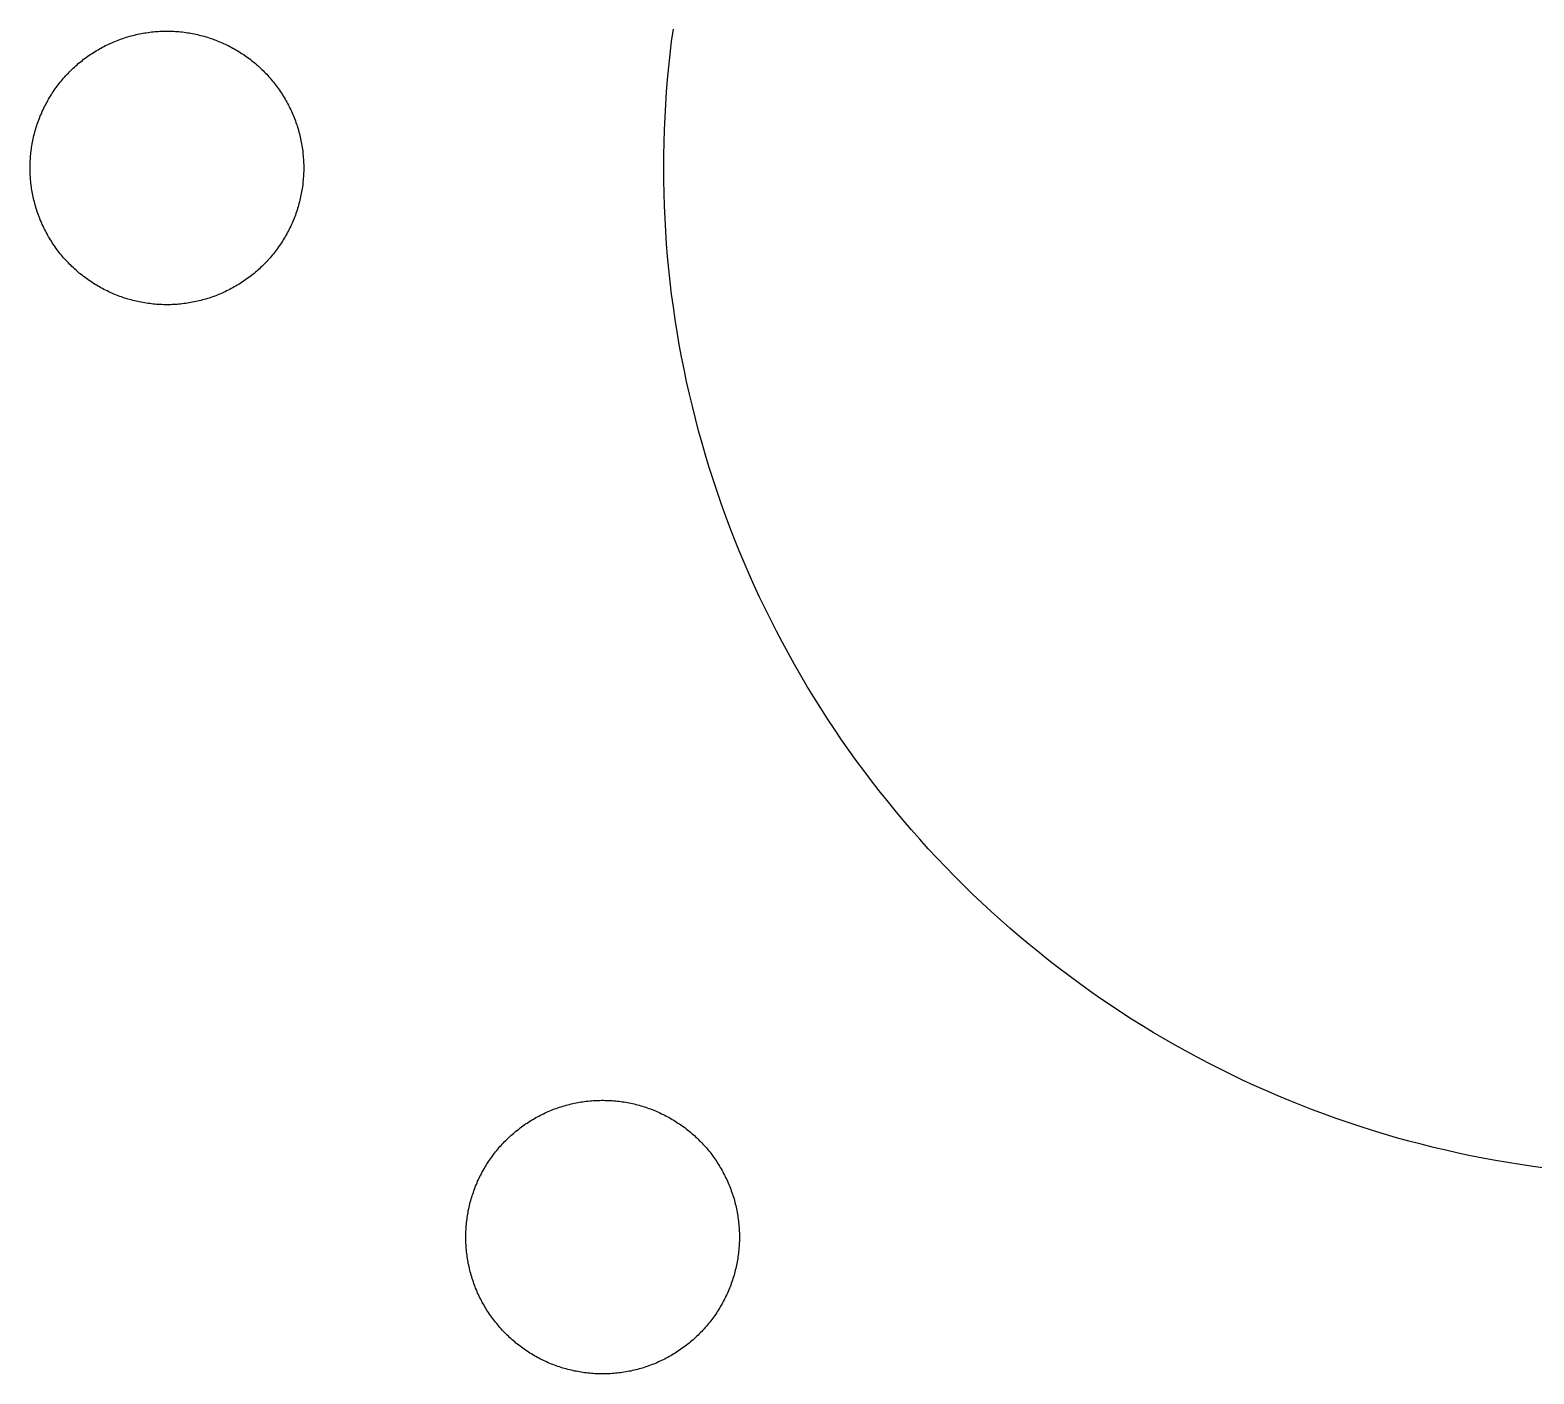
# Model space of a CAD drawing. Header units: metres. Extents: x -136 to 200, y -122 to 130.
# Drawn here: x 138.6 to 149.04, y 41.63 to 50.96 of the extents above; entities that cross this region are included whole.
import ezdxf

# ---------------------------------------------------------------- set-up
doc = ezdxf.new("R2010")
doc.units = ezdxf.units.M

msp = doc.modelspace()

# ---------------------------------------------------------------- linework, layer by layer
for p, q in [((143.055, 50.8773), (143.067, 50.9645)), ((139.135, 50.8544), (139.146, 50.8596)), ((139.146, 50.8596), (139.156, 50.8646)), ((139.156, 50.8646), (139.167, 50.8695)), ((139.167, 50.8695), (139.178, 50.8742)), ((139.178, 50.8742), (139.189, 50.8788)), ((139.189, 50.8788), (139.2, 50.8833)), ((139.2, 50.8833), (139.211, 50.8876)), ((139.211, 50.8876), (139.223, 50.8918)), ((139.223, 50.8918), (139.234, 50.8958)), ((139.234, 50.8958), (139.245, 50.8997)), ((139.245, 50.8997), (139.256, 50.9035)), ((139.256, 50.9035), (139.268, 50.9071)), ((139.268, 50.9071), (139.279, 50.9106)), ((139.279, 50.9106), (139.291, 50.9139)), ((139.291, 50.9139), (139.302, 50.9171)), ((139.302, 50.9171), (139.314, 50.9202)), ((139.314, 50.9202), (139.325, 50.923)), ((139.325, 50.923), (139.337, 50.9258)), ((139.337, 50.9258), (139.349, 50.9284)), ((139.349, 50.9284), (139.36, 50.9308)), ((139.36, 50.9308), (139.372, 50.9332)), ((139.372, 50.9332), (139.384, 50.9353)), ((139.384, 50.9353), (139.396, 50.9373)), ((139.396, 50.9373), (139.407, 50.9392)), ((139.407, 50.9392), (139.419, 50.9409)), ((139.419, 50.9409), (139.431, 50.9425)), ((139.431, 50.9425), (139.443, 50.9439)), ((139.443, 50.9439), (139.455, 50.9452)), ((139.455, 50.9452), (139.467, 50.9463)), ((139.467, 50.9463), (139.478, 50.9473)), ((139.478, 50.9473), (139.49, 50.9481)), ((139.49, 50.9481), (139.502, 50.9488)), ((139.502, 50.9488), (139.514, 50.9493)), ((139.514, 50.9493), (139.526, 50.9497)), ((139.526, 50.9497), (139.538, 50.9499)), ((139.538, 50.9499), (139.55, 50.95)), ((139.55, 50.95), (139.562, 50.9499)), ((139.562, 50.9499), (139.574, 50.9497)), ((139.574, 50.9497), (139.586, 50.9493)), ((139.586, 50.9493), (139.598, 50.9488)), ((139.598, 50.9488), (139.61, 50.9481)), ((139.61, 50.9481), (139.622, 50.9473)), ((139.622, 50.9473), (139.633, 50.9463)), ((139.633, 50.9463), (139.645, 50.9452)), ((139.645, 50.9452), (139.657, 50.9439)), ((139.657, 50.9439), (139.669, 50.9425)), ((139.669, 50.9425), (139.681, 50.9409)), ((139.681, 50.9409), (139.693, 50.9392)), ((139.693, 50.9392), (139.705, 50.9373)), ((139.705, 50.9373), (139.716, 50.9353)), ((139.716, 50.9353), (139.728, 50.9332)), ((139.728, 50.9332), (139.74, 50.9308)), ((139.74, 50.9308), (139.751, 50.9284)), ((139.751, 50.9284), (139.763, 50.9258)), ((139.763, 50.9258), (139.775, 50.923)), ((139.775, 50.923), (139.786, 50.9202)), ((139.786, 50.9202), (139.798, 50.9171)), ((139.798, 50.9171), (139.809, 50.9139)), ((139.809, 50.9139), (139.821, 50.9106)), ((139.821, 50.9106), (139.832, 50.9071)), ((139.832, 50.9071), (139.844, 50.9035)), ((139.844, 50.9035), (139.855, 50.8997)), ((139.855, 50.8997), (139.866, 50.8958)), ((139.866, 50.8958), (139.877, 50.8918)), ((139.877, 50.8918), (139.889, 50.8876)), ((139.889, 50.8876), (139.9, 50.8833)), ((139.9, 50.8833), (139.911, 50.8788)), ((139.911, 50.8788), (139.922, 50.8742)), ((139.922, 50.8742), (139.933, 50.8695)), ((139.933, 50.8695), (139.944, 50.8646)), ((139.944, 50.8646), (139.954, 50.8596)), ((139.954, 50.8596), (139.965, 50.8544)), ((143.045, 50.79), (143.055, 50.8773)), ((138.963, 50.747), (138.972, 50.7543)), ((138.972, 50.7543), (138.982, 50.7615)), ((138.982, 50.7615), (138.992, 50.7686)), ((138.992, 50.7686), (139.001, 50.7755)), ((139.001, 50.7755), (139.011, 50.7823)), ((139.011, 50.7823), (139.021, 50.7891)), ((139.021, 50.7891), (139.031, 50.7956)), ((139.031, 50.7956), (139.041, 50.8021)), ((139.041, 50.8021), (139.051, 50.8084)), ((139.051, 50.8084), (139.061, 50.8146)), ((139.061, 50.8146), (139.072, 50.8207)), ((139.072, 50.8207), (139.082, 50.8267)), ((139.082, 50.8267), (139.092, 50.8325)), ((139.092, 50.8325), (139.103, 50.8382)), ((139.103, 50.8382), (139.113, 50.8437)), ((139.113, 50.8437), (139.124, 50.8491)), ((139.124, 50.8491), (139.135, 50.8544)), ((139.965, 50.8544), (139.976, 50.8491)), ((139.976, 50.8491), (139.987, 50.8437)), ((139.987, 50.8437), (139.997, 50.8382)), ((139.997, 50.8382), (140.008, 50.8325)), ((140.008, 50.8325), (140.018, 50.8267)), ((140.018, 50.8267), (140.028, 50.8207)), ((140.028, 50.8207), (140.039, 50.8146)), ((140.039, 50.8146), (140.049, 50.8084)), ((140.049, 50.8084), (140.059, 50.8021)), ((140.059, 50.8021), (140.069, 50.7956)), ((140.069, 50.7956), (140.079, 50.7891)), ((140.079, 50.7891), (140.089, 50.7823)), ((140.089, 50.7823), (140.099, 50.7755)), ((140.099, 50.7755), (140.108, 50.7686)), ((140.108, 50.7686), (140.118, 50.7615)), ((140.118, 50.7615), (140.128, 50.7543)), ((140.128, 50.7543), (140.137, 50.747)), ((143.035, 50.7025), (143.045, 50.79)), ((138.849, 50.6416), (138.857, 50.6503)), ((138.857, 50.6503), (138.866, 50.659)), ((138.866, 50.659), (138.874, 50.6675)), ((138.874, 50.6675), (138.882, 50.6759)), ((138.882, 50.6759), (138.891, 50.6843)), ((138.891, 50.6843), (138.9, 50.6925)), ((138.9, 50.6925), (138.908, 50.7006)), ((138.908, 50.7006), (138.917, 50.7086)), ((138.917, 50.7086), (138.926, 50.7165)), ((138.926, 50.7165), (138.935, 50.7243)), ((138.935, 50.7243), (138.944, 50.732)), ((138.944, 50.732), (138.954, 50.7395)), ((138.954, 50.7395), (138.963, 50.747)), ((140.137, 50.747), (140.146, 50.7395)), ((140.146, 50.7395), (140.156, 50.732)), ((140.156, 50.732), (140.165, 50.7243)), ((140.165, 50.7243), (140.174, 50.7165)), ((140.174, 50.7165), (140.183, 50.7086)), ((140.183, 50.7086), (140.192, 50.7006)), ((140.192, 50.7006), (140.2, 50.6925)), ((140.2, 50.6925), (140.209, 50.6843)), ((140.209, 50.6843), (140.218, 50.6759)), ((140.218, 50.6759), (140.226, 50.6675)), ((140.226, 50.6675), (140.234, 50.659)), ((140.234, 50.659), (140.243, 50.6503)), ((140.243, 50.6503), (140.251, 50.6416)), ((143.027, 50.6149), (143.035, 50.7025)), ((138.768, 50.5389), (138.774, 50.5487)), ((138.774, 50.5487), (138.781, 50.5584)), ((138.781, 50.5584), (138.789, 50.568)), ((138.789, 50.568), (138.796, 50.5775)), ((138.796, 50.5775), (138.803, 50.587)), ((138.803, 50.587), (138.81, 50.5963)), ((138.81, 50.5963), (138.818, 50.6055)), ((138.818, 50.6055), (138.826, 50.6147)), ((138.826, 50.6147), (138.833, 50.6237)), ((138.833, 50.6237), (138.841, 50.6327)), ((138.841, 50.6327), (138.849, 50.6416)), ((140.251, 50.6416), (140.259, 50.6327)), ((140.259, 50.6327), (140.267, 50.6237)), ((140.267, 50.6237), (140.274, 50.6147)), ((140.274, 50.6147), (140.282, 50.6055)), ((140.282, 50.6055), (140.29, 50.5963)), ((140.29, 50.5963), (140.297, 50.587)), ((140.297, 50.587), (140.304, 50.5775)), ((140.304, 50.5775), (140.311, 50.568)), ((140.311, 50.568), (140.319, 50.5584)), ((140.319, 50.5584), (140.326, 50.5487)), ((140.326, 50.5487), (140.332, 50.5389)), ((143.02, 50.5273), (143.027, 50.6149)), ((138.706, 50.4366), (138.712, 50.4472)), ((138.712, 50.4472), (138.718, 50.4577)), ((138.718, 50.4577), (138.723, 50.4681)), ((138.723, 50.4681), (138.729, 50.4784)), ((138.729, 50.4784), (138.735, 50.4887)), ((138.735, 50.4887), (138.742, 50.4989)), ((138.742, 50.4989), (138.748, 50.509)), ((138.748, 50.509), (138.754, 50.5191)), ((138.754, 50.5191), (138.761, 50.529)), ((138.761, 50.529), (138.768, 50.5389)), ((140.332, 50.5389), (140.339, 50.529)), ((140.339, 50.529), (140.346, 50.5191)), ((140.346, 50.5191), (140.352, 50.509)), ((140.352, 50.509), (140.358, 50.4989)), ((140.358, 50.4989), (140.365, 50.4887)), ((140.365, 50.4887), (140.371, 50.4784)), ((140.371, 50.4784), (140.377, 50.4681)), ((140.377, 50.4681), (140.382, 50.4577)), ((140.382, 50.4577), (140.388, 50.4472)), ((140.388, 50.4472), (140.394, 50.4366)), ((143.009, 50.3517), (143.014, 50.4395)), ((143.014, 50.4395), (143.02, 50.5273)), ((138.658, 50.3274), (138.662, 50.3386)), ((138.662, 50.3386), (138.667, 50.3497)), ((138.667, 50.3497), (138.671, 50.3608)), ((138.671, 50.3608), (138.676, 50.3718)), ((138.676, 50.3718), (138.681, 50.3828)), ((138.681, 50.3828), (138.685, 50.3936)), ((138.685, 50.3936), (138.69, 50.4045)), ((138.69, 50.4045), (138.696, 50.4153)), ((138.696, 50.4153), (138.701, 50.4259)), ((138.701, 50.4259), (138.706, 50.4366)), ((140.394, 50.4366), (140.399, 50.4259)), ((140.399, 50.4259), (140.404, 50.4153)), ((140.404, 50.4153), (140.41, 50.4045)), ((140.41, 50.4045), (140.415, 50.3936)), ((140.415, 50.3936), (140.419, 50.3828)), ((140.419, 50.3828), (140.424, 50.3718)), ((140.424, 50.3718), (140.429, 50.3608)), ((140.429, 50.3608), (140.433, 50.3497)), ((140.433, 50.3497), (140.438, 50.3386)), ((140.438, 50.3386), (140.442, 50.3274)), ((143.005, 50.2638), (143.009, 50.3517)), ((138.627, 50.2247), (138.63, 50.2363)), ((138.63, 50.2363), (138.633, 50.2478)), ((138.633, 50.2478), (138.636, 50.2593)), ((138.636, 50.2593), (138.639, 50.2708)), ((138.639, 50.2708), (138.643, 50.2822)), ((138.643, 50.2822), (138.646, 50.2936)), ((138.646, 50.2936), (138.65, 50.3049)), ((138.65, 50.3049), (138.654, 50.3162)), ((138.654, 50.3162), (138.658, 50.3274)), ((140.442, 50.3274), (140.446, 50.3162)), ((140.446, 50.3162), (140.45, 50.3049)), ((140.45, 50.3049), (140.454, 50.2936)), ((140.454, 50.2936), (140.457, 50.2822)), ((140.457, 50.2822), (140.461, 50.2708)), ((140.461, 50.2708), (140.464, 50.2593)), ((140.464, 50.2593), (140.467, 50.2478)), ((140.467, 50.2478), (140.47, 50.2363)), ((140.47, 50.2363), (140.473, 50.2247)), ((143.002, 50.1759), (143.005, 50.2638)), ((138.607, 50.1191), (138.609, 50.1309)), ((138.609, 50.1309), (138.611, 50.1427)), ((138.611, 50.1427), (138.613, 50.1545)), ((138.613, 50.1545), (138.615, 50.1663)), ((138.615, 50.1663), (138.617, 50.178)), ((138.617, 50.178), (138.619, 50.1897)), ((138.619, 50.1897), (138.622, 50.2014)), ((138.622, 50.2014), (138.624, 50.213)), ((138.624, 50.213), (138.627, 50.2247)), ((140.473, 50.2247), (140.476, 50.213)), ((140.476, 50.213), (140.478, 50.2014)), ((140.478, 50.2014), (140.481, 50.1897)), ((140.481, 50.1897), (140.483, 50.178)), ((140.483, 50.178), (140.485, 50.1663)), ((140.485, 50.1663), (140.487, 50.1545)), ((140.487, 50.1545), (140.489, 50.1427)), ((140.489, 50.1427), (140.491, 50.1309)), ((140.491, 50.1309), (140.493, 50.1191)), ((143.001, 50.088), (143.002, 50.1759)), ((138.6, 50.0239), (138.601, 50.0358)), ((138.6, 50.0119), (138.6, 50.0239)), ((138.601, 50.0477), (138.602, 50.0596)), ((138.601, 50.0358), (138.601, 50.0477)), ((138.602, 50.0596), (138.603, 50.0715)), ((138.603, 50.0715), (138.604, 50.0835)), ((138.604, 50.0835), (138.605, 50.0953)), ((138.605, 50.0953), (138.606, 50.1072)), ((138.606, 50.1072), (138.607, 50.1191)), ((140.493, 50.1191), (140.494, 50.1072)), ((140.494, 50.1072), (140.495, 50.0953)), ((140.495, 50.0953), (140.496, 50.0835)), ((140.496, 50.0835), (140.497, 50.0715)), ((140.497, 50.0715), (140.498, 50.0596)), ((140.498, 50.0596), (140.499, 50.0477)), ((140.499, 50.0477), (140.499, 50.0358)), ((140.499, 50.0358), (140.5, 50.0239)), ((140.5, 50.0239), (140.5, 50.0119)), ((143, 50), (143.001, 50.088)), ((138.6, 50), (138.6, 50.0119)), ((138.6, 49.9881), (138.6, 50)), ((138.6, 49.9761), (138.6, 49.9881)), ((138.601, 49.9642), (138.6, 49.9761)), ((138.601, 49.9523), (138.601, 49.9642)), ((138.602, 49.9404), (138.601, 49.9523)), ((138.603, 49.9285), (138.602, 49.9404)), ((138.604, 49.9165), (138.603, 49.9285)), ((138.605, 49.9047), (138.604, 49.9165)), ((140.496, 49.9165), (140.495, 49.9047)), ((140.497, 49.9285), (140.496, 49.9165)), ((140.498, 49.9404), (140.497, 49.9285)), ((140.499, 49.9523), (140.498, 49.9404)), ((140.5, 49.9761), (140.499, 49.9642)), ((140.499, 49.9642), (140.499, 49.9523)), ((140.5, 50.0119), (140.5, 50)), ((140.5, 50), (140.5, 49.9881)), ((140.5, 49.9881), (140.5, 49.9761)), ((143.001, 49.912), (143, 50)), ((138.606, 49.8928), (138.605, 49.9047)), ((138.607, 49.8809), (138.606, 49.8928)), ((138.609, 49.8691), (138.607, 49.8809)), ((138.611, 49.8573), (138.609, 49.8691)), ((138.613, 49.8455), (138.611, 49.8573)), ((138.615, 49.8337), (138.613, 49.8455)), ((138.617, 49.822), (138.615, 49.8337)), ((138.619, 49.8103), (138.617, 49.822)), ((140.483, 49.822), (140.481, 49.8103)), ((140.485, 49.8337), (140.483, 49.822)), ((140.487, 49.8455), (140.485, 49.8337)), ((140.489, 49.8573), (140.487, 49.8455)), ((140.491, 49.8691), (140.489, 49.8573)), ((140.493, 49.8809), (140.491, 49.8691)), ((140.494, 49.8928), (140.493, 49.8809)), ((140.495, 49.9047), (140.494, 49.8928)), ((143.002, 49.8241), (143.001, 49.912)), ((143.005, 49.7362), (143.002, 49.8241)), ((138.622, 49.7986), (138.619, 49.8103)), ((138.624, 49.787), (138.622, 49.7986)), ((138.627, 49.7753), (138.624, 49.787)), ((138.63, 49.7637), (138.627, 49.7753)), ((138.633, 49.7522), (138.63, 49.7637)), ((138.636, 49.7407), (138.633, 49.7522)), ((138.639, 49.7292), (138.636, 49.7407)), ((138.643, 49.7178), (138.639, 49.7292)), ((138.646, 49.7064), (138.643, 49.7178)), ((138.65, 49.6951), (138.646, 49.7064)), ((140.454, 49.7064), (140.45, 49.6951)), ((140.457, 49.7178), (140.454, 49.7064)), ((140.461, 49.7292), (140.457, 49.7178)), ((140.464, 49.7407), (140.461, 49.7292)), ((140.467, 49.7522), (140.464, 49.7407)), ((140.47, 49.7637), (140.467, 49.7522)), ((140.473, 49.7753), (140.47, 49.7637)), ((140.476, 49.787), (140.473, 49.7753)), ((140.478, 49.7986), (140.476, 49.787)), ((140.481, 49.8103), (140.478, 49.7986)), ((143.009, 49.6483), (143.005, 49.7362)), ((138.654, 49.6838), (138.65, 49.6951)), ((138.658, 49.6726), (138.654, 49.6838)), ((138.662, 49.6614), (138.658, 49.6726)), ((138.667, 49.6503), (138.662, 49.6614)), ((138.671, 49.6392), (138.667, 49.6503)), ((138.676, 49.6282), (138.671, 49.6392)), ((138.681, 49.6172), (138.676, 49.6282)), ((138.685, 49.6064), (138.681, 49.6172)), ((138.69, 49.5955), (138.685, 49.6064)), ((140.415, 49.6064), (140.41, 49.5955)), ((140.419, 49.6172), (140.415, 49.6064)), ((140.424, 49.6282), (140.419, 49.6172)), ((140.429, 49.6392), (140.424, 49.6282)), ((140.433, 49.6503), (140.429, 49.6392)), ((140.438, 49.6614), (140.433, 49.6503)), ((140.442, 49.6726), (140.438, 49.6614)), ((140.446, 49.6838), (140.442, 49.6726)), ((140.45, 49.6951), (140.446, 49.6838)), ((143.014, 49.5605), (143.009, 49.6483)), ((138.696, 49.5847), (138.69, 49.5955)), ((138.701, 49.5741), (138.696, 49.5847)), ((138.706, 49.5634), (138.701, 49.5741)), ((138.712, 49.5528), (138.706, 49.5634)), ((138.718, 49.5423), (138.712, 49.5528)), ((138.723, 49.5319), (138.718, 49.5423)), ((138.729, 49.5216), (138.723, 49.5319)), ((138.735, 49.5113), (138.729, 49.5216)), ((138.742, 49.5011), (138.735, 49.5113)), ((138.748, 49.491), (138.742, 49.5011)), ((140.358, 49.5011), (140.352, 49.491)), ((140.365, 49.5113), (140.358, 49.5011)), ((140.371, 49.5216), (140.365, 49.5113)), ((140.377, 49.5319), (140.371, 49.5216)), ((140.382, 49.5423), (140.377, 49.5319)), ((140.388, 49.5528), (140.382, 49.5423)), ((140.394, 49.5634), (140.388, 49.5528)), ((140.399, 49.5741), (140.394, 49.5634)), ((140.404, 49.5847), (140.399, 49.5741)), ((140.41, 49.5955), (140.404, 49.5847)), ((143.02, 49.4727), (143.014, 49.5605)), ((138.754, 49.4809), (138.748, 49.491)), ((138.761, 49.471), (138.754, 49.4809)), ((138.768, 49.4611), (138.761, 49.471)), ((138.774, 49.4513), (138.768, 49.4611)), ((138.781, 49.4416), (138.774, 49.4513)), ((138.789, 49.432), (138.781, 49.4416)), ((138.796, 49.4225), (138.789, 49.432)), ((138.803, 49.413), (138.796, 49.4225)), ((138.81, 49.4037), (138.803, 49.413)), ((138.818, 49.3945), (138.81, 49.4037)), ((138.826, 49.3853), (138.818, 49.3945)), ((140.282, 49.3945), (140.274, 49.3853)), ((140.29, 49.4037), (140.282, 49.3945)), ((140.297, 49.413), (140.29, 49.4037)), ((140.304, 49.4225), (140.297, 49.413)), ((140.311, 49.432), (140.304, 49.4225)), ((140.319, 49.4416), (140.311, 49.432)), ((140.326, 49.4513), (140.319, 49.4416)), ((140.332, 49.4611), (140.326, 49.4513)), ((140.339, 49.471), (140.332, 49.4611)), ((140.346, 49.4809), (140.339, 49.471)), ((140.352, 49.491), (140.346, 49.4809)), ((143.027, 49.3851), (143.02, 49.4727)), ((138.833, 49.3763), (138.826, 49.3853)), ((138.841, 49.3673), (138.833, 49.3763)), ((138.849, 49.3584), (138.841, 49.3673)), ((138.857, 49.3497), (138.849, 49.3584)), ((138.866, 49.341), (138.857, 49.3497)), ((138.874, 49.3325), (138.866, 49.341)), ((138.882, 49.3241), (138.874, 49.3325)), ((138.891, 49.3157), (138.882, 49.3241)), ((138.9, 49.3075), (138.891, 49.3157)), ((138.908, 49.2994), (138.9, 49.3075)), ((138.917, 49.2914), (138.908, 49.2994)), ((138.926, 49.2835), (138.917, 49.2914)), ((140.183, 49.2914), (140.174, 49.2835)), ((140.192, 49.2994), (140.183, 49.2914)), ((140.2, 49.3075), (140.192, 49.2994)), ((140.209, 49.3157), (140.2, 49.3075)), ((140.218, 49.3241), (140.209, 49.3157)), ((140.226, 49.3325), (140.218, 49.3241)), ((140.234, 49.341), (140.226, 49.3325)), ((140.243, 49.3497), (140.234, 49.341)), ((140.251, 49.3584), (140.243, 49.3497)), ((140.259, 49.3673), (140.251, 49.3584)), ((140.267, 49.3763), (140.259, 49.3673)), ((140.274, 49.3853), (140.267, 49.3763)), ((143.035, 49.2975), (143.027, 49.3851)), ((143.045, 49.21), (143.035, 49.2975)), ((138.935, 49.2757), (138.926, 49.2835)), ((138.944, 49.268), (138.935, 49.2757)), ((138.954, 49.2605), (138.944, 49.268)), ((138.963, 49.253), (138.954, 49.2605)), ((138.972, 49.2457), (138.963, 49.253)), ((138.982, 49.2385), (138.972, 49.2457)), ((138.992, 49.2314), (138.982, 49.2385)), ((139.001, 49.2245), (138.992, 49.2314)), ((139.011, 49.2177), (139.001, 49.2245)), ((139.021, 49.2109), (139.011, 49.2177)), ((139.031, 49.2044), (139.021, 49.2109)), ((139.041, 49.1979), (139.031, 49.2044)), ((139.051, 49.1916), (139.041, 49.1979)), ((139.061, 49.1854), (139.051, 49.1916)), ((139.072, 49.1793), (139.061, 49.1854)), ((140.039, 49.1854), (140.028, 49.1793)), ((140.049, 49.1916), (140.039, 49.1854)), ((140.059, 49.1979), (140.049, 49.1916)), ((140.069, 49.2044), (140.059, 49.1979)), ((140.079, 49.2109), (140.069, 49.2044)), ((140.089, 49.2177), (140.079, 49.2109)), ((140.099, 49.2245), (140.089, 49.2177)), ((140.108, 49.2314), (140.099, 49.2245)), ((140.118, 49.2385), (140.108, 49.2314)), ((140.128, 49.2457), (140.118, 49.2385)), ((140.137, 49.253), (140.128, 49.2457)), ((140.146, 49.2605), (140.137, 49.253)), ((140.156, 49.268), (140.146, 49.2605)), ((140.165, 49.2757), (140.156, 49.268)), ((140.174, 49.2835), (140.165, 49.2757)), ((143.055, 49.1227), (143.045, 49.21)), ((139.082, 49.1733), (139.072, 49.1793)), ((139.092, 49.1675), (139.082, 49.1733)), ((139.103, 49.1618), (139.092, 49.1675)), ((139.113, 49.1563), (139.103, 49.1618)), ((139.124, 49.1509), (139.113, 49.1563)), ((139.135, 49.1456), (139.124, 49.1509)), ((139.146, 49.1404), (139.135, 49.1456)), ((139.156, 49.1354), (139.146, 49.1404)), ((139.167, 49.1305), (139.156, 49.1354)), ((139.178, 49.1258), (139.167, 49.1305)), ((139.189, 49.1212), (139.178, 49.1258)), ((139.2, 49.1167), (139.189, 49.1212)), ((139.211, 49.1124), (139.2, 49.1167)), ((139.223, 49.1082), (139.211, 49.1124)), ((139.234, 49.1042), (139.223, 49.1082)), ((139.245, 49.1003), (139.234, 49.1042)), ((139.256, 49.0965), (139.245, 49.1003)), ((139.268, 49.0929), (139.256, 49.0965)), ((139.279, 49.0894), (139.268, 49.0929)), ((139.291, 49.0861), (139.279, 49.0894)), ((139.302, 49.0829), (139.291, 49.0861)), ((139.314, 49.0798), (139.302, 49.0829)), ((139.325, 49.077), (139.314, 49.0798)), ((139.786, 49.0798), (139.775, 49.077)), ((139.798, 49.0829), (139.786, 49.0798)), ((139.809, 49.0861), (139.798, 49.0829)), ((139.821, 49.0894), (139.809, 49.0861)), ((139.832, 49.0929), (139.821, 49.0894)), ((139.844, 49.0965), (139.832, 49.0929)), ((139.855, 49.1003), (139.844, 49.0965)), ((139.866, 49.1042), (139.855, 49.1003)), ((139.877, 49.1082), (139.866, 49.1042)), ((139.889, 49.1124), (139.877, 49.1082)), ((139.9, 49.1167), (139.889, 49.1124)), ((139.911, 49.1212), (139.9, 49.1167)), ((139.922, 49.1258), (139.911, 49.1212)), ((139.933, 49.1305), (139.922, 49.1258)), ((139.944, 49.1354), (139.933, 49.1305)), ((139.954, 49.1404), (139.944, 49.1354)), ((139.965, 49.1456), (139.954, 49.1404)), ((139.976, 49.1509), (139.965, 49.1456)), ((139.987, 49.1563), (139.976, 49.1509)), ((139.997, 49.1618), (139.987, 49.1563)), ((140.008, 49.1675), (139.997, 49.1618)), ((140.018, 49.1733), (140.008, 49.1675)), ((140.028, 49.1793), (140.018, 49.1733)), ((143.067, 49.0355), (143.055, 49.1227)), ((139.337, 49.0742), (139.325, 49.077)), ((139.349, 49.0716), (139.337, 49.0742)), ((139.36, 49.0692), (139.349, 49.0716)), ((139.372, 49.0668), (139.36, 49.0692)), ((139.384, 49.0647), (139.372, 49.0668)), ((139.396, 49.0627), (139.384, 49.0647)), ((139.407, 49.0608), (139.396, 49.0627)), ((139.419, 49.0591), (139.407, 49.0608)), ((139.431, 49.0575), (139.419, 49.0591)), ((139.443, 49.0561), (139.431, 49.0575)), ((139.455, 49.0548), (139.443, 49.0561)), ((139.467, 49.0537), (139.455, 49.0548)), ((139.478, 49.0527), (139.467, 49.0537)), ((139.49, 49.0519), (139.478, 49.0527)), ((139.502, 49.0512), (139.49, 49.0519)), ((139.514, 49.0507), (139.502, 49.0512)), ((139.526, 49.0503), (139.514, 49.0507)), ((139.538, 49.0501), (139.526, 49.0503)), ((139.55, 49.05), (139.538, 49.0501)), ((139.562, 49.0501), (139.55, 49.05)), ((139.574, 49.0503), (139.562, 49.0501)), ((139.586, 49.0507), (139.574, 49.0503)), ((139.598, 49.0512), (139.586, 49.0507)), ((139.61, 49.0519), (139.598, 49.0512)), ((139.622, 49.0527), (139.61, 49.0519)), ((139.633, 49.0537), (139.622, 49.0527)), ((139.645, 49.0548), (139.633, 49.0537)), ((139.657, 49.0561), (139.645, 49.0548)), ((139.669, 49.0575), (139.657, 49.0561)), ((139.681, 49.0591), (139.669, 49.0575)), ((139.693, 49.0608), (139.681, 49.0591)), ((139.705, 49.0627), (139.693, 49.0608)), ((139.716, 49.0647), (139.705, 49.0627)), ((139.728, 49.0668), (139.716, 49.0647)), ((139.74, 49.0692), (139.728, 49.0668)), ((139.751, 49.0716), (139.74, 49.0692)), ((139.763, 49.0742), (139.751, 49.0716)), ((139.775, 49.077), (139.763, 49.0742)), ((143.079, 48.9484), (143.067, 49.0355)), ((143.093, 48.8615), (143.079, 48.9484)), ((143.108, 48.7748), (143.093, 48.8615)), ((143.124, 48.6883), (143.108, 48.7748)), ((143.141, 48.602), (143.124, 48.6883)), ((143.159, 48.516), (143.141, 48.602)), ((143.178, 48.4301), (143.159, 48.516)), ((143.199, 48.3445), (143.178, 48.4301)), ((143.22, 48.2592), (143.199, 48.3445)), ((143.242, 48.1741), (143.22, 48.2592)), ((143.266, 48.0893), (143.242, 48.1741)), ((143.29, 48.0049), (143.266, 48.0893)), ((143.316, 47.9207), (143.29, 48.0049)), ((143.343, 47.8369), (143.316, 47.9207)), ((143.37, 47.7534), (143.343, 47.8369)), ((143.399, 47.6703), (143.37, 47.7534)), ((143.429, 47.5875), (143.399, 47.6703)), ((143.46, 47.5051), (143.429, 47.5875)), ((143.492, 47.4231), (143.46, 47.5051)), ((143.524, 47.3416), (143.492, 47.4231)), ((143.558, 47.2604), (143.524, 47.3416)), ((143.593, 47.1797), (143.558, 47.2604)), ((143.629, 47.0994), (143.593, 47.1797)), ((143.666, 47.0195), (143.629, 47.0994)), ((143.704, 46.9402), (143.666, 47.0195)), ((143.743, 46.8613), (143.704, 46.9402)), ((143.783, 46.7829), (143.743, 46.8613)), ((143.824, 46.7051), (143.783, 46.7829)), ((143.866, 46.6277), (143.824, 46.7051)), ((143.909, 46.5509), (143.866, 46.6277)), ((143.953, 46.4746), (143.909, 46.5509)), ((143.997, 46.3989), (143.953, 46.4746)), ((144.043, 46.3238), (143.997, 46.3989)), ((144.09, 46.2492), (144.043, 46.3238)), ((144.137, 46.1752), (144.09, 46.2492)), ((144.186, 46.1019), (144.137, 46.1752)), ((144.235, 46.0291), (144.186, 46.1019)), ((144.286, 45.957), (144.235, 46.0291)), ((144.337, 45.8855), (144.286, 45.957)), ((144.389, 45.8147), (144.337, 45.8855)), ((144.442, 45.7445), (144.389, 45.8147)), ((144.496, 45.675), (144.442, 45.7445)), ((144.551, 45.6062), (144.496, 45.675)), ((144.606, 45.538), (144.551, 45.6062)), ((144.663, 45.4706), (144.606, 45.538)), ((144.72, 45.4039), (144.663, 45.4706)), ((144.778, 45.3379), (144.72, 45.4039)), ((144.837, 45.2727), (144.778, 45.3379)), ((144.897, 45.2082), (144.837, 45.2727)), ((144.958, 45.1444), (144.897, 45.2082)), ((145.019, 45.0815), (144.958, 45.1444)), ((145.081, 45.0193), (145.019, 45.0815)), ((145.144, 44.9578), (145.081, 45.0193)), ((145.208, 44.8972), (145.144, 44.9578)), ((145.273, 44.8374), (145.208, 44.8972)), ((145.338, 44.7784), (145.273, 44.8374)), ((145.404, 44.7202), (145.338, 44.7784)), ((145.471, 44.6629), (145.404, 44.7202)), ((145.538, 44.6064), (145.471, 44.6629)), ((145.606, 44.5508), (145.538, 44.6064)), ((145.675, 44.496), (145.606, 44.5508)), ((145.744, 44.4421), (145.675, 44.496)), ((145.815, 44.389), (145.744, 44.4421)), ((145.886, 44.3369), (145.815, 44.389)), ((145.957, 44.2856), (145.886, 44.3369)), ((146.029, 44.2353), (145.957, 44.2856)), ((146.102, 44.1858), (146.029, 44.2353)), ((146.175, 44.1373), (146.102, 44.1858)), ((146.249, 44.0897), (146.175, 44.1373)), ((146.324, 44.043), (146.249, 44.0897)), ((146.399, 43.9973), (146.324, 44.043)), ((146.475, 43.9525), (146.399, 43.9973)), ((146.551, 43.9087), (146.475, 43.9525)), ((146.628, 43.8659), (146.551, 43.9087)), ((146.705, 43.824), (146.628, 43.8659)), ((146.783, 43.7831), (146.705, 43.824)), ((146.861, 43.7431), (146.783, 43.7831)), ((146.94, 43.7042), (146.861, 43.7431)), ((147.02, 43.6662), (146.94, 43.7042)), ((147.099, 43.6293), (147.02, 43.6662)), ((147.18, 43.5933), (147.099, 43.6293)), ((147.26, 43.5584), (147.18, 43.5933)), ((147.342, 43.5245), (147.26, 43.5584)), ((142.176, 43.4375), (142.187, 43.4424)), ((142.187, 43.4424), (142.198, 43.4473)), ((142.198, 43.4473), (142.209, 43.4519)), ((142.209, 43.4519), (142.22, 43.4565)), ((142.22, 43.4565), (142.231, 43.4609)), ((142.231, 43.4609), (142.242, 43.4651)), ((142.242, 43.4651), (142.254, 43.4692)), ((142.254, 43.4692), (142.265, 43.4732)), ((142.265, 43.4732), (142.276, 43.477)), ((142.276, 43.477), (142.288, 43.4807)), ((142.288, 43.4807), (142.299, 43.4843)), ((142.299, 43.4843), (142.31, 43.4877)), ((142.31, 43.4877), (142.322, 43.4909)), ((142.322, 43.4909), (142.333, 43.494)), ((142.333, 43.494), (142.345, 43.497)), ((142.345, 43.497), (142.357, 43.4998)), ((142.357, 43.4998), (142.368, 43.5025)), ((142.368, 43.5025), (142.38, 43.505)), ((142.38, 43.505), (142.392, 43.5074)), ((142.392, 43.5074), (142.403, 43.5097)), ((142.403, 43.5097), (142.415, 43.5117)), ((142.415, 43.5117), (142.427, 43.5137)), ((142.427, 43.5137), (142.439, 43.5155)), ((142.439, 43.5155), (142.45, 43.5171)), ((142.45, 43.5171), (142.462, 43.5186)), ((142.462, 43.5186), (142.474, 43.52)), ((142.474, 43.52), (142.486, 43.5212)), ((142.486, 43.5212), (142.498, 43.5222)), ((142.498, 43.5222), (142.51, 43.5231)), ((142.51, 43.5231), (142.522, 43.5239)), ((142.522, 43.5239), (142.534, 43.5245)), ((142.534, 43.5245), (142.546, 43.5249)), ((142.546, 43.5249), (142.557, 43.5252)), ((142.557, 43.5252), (142.569, 43.5254)), ((142.569, 43.5254), (142.581, 43.5254)), ((142.581, 43.5254), (142.593, 43.5252)), ((142.593, 43.5252), (142.605, 43.5249)), ((142.605, 43.5249), (142.617, 43.5245)), ((142.617, 43.5245), (142.629, 43.5239)), ((142.629, 43.5239), (142.641, 43.5231)), ((142.641, 43.5231), (142.653, 43.5222)), ((142.653, 43.5222), (142.665, 43.5212)), ((142.665, 43.5212), (142.677, 43.52)), ((142.677, 43.52), (142.689, 43.5186)), ((142.689, 43.5186), (142.7, 43.5171)), ((142.7, 43.5171), (142.712, 43.5155)), ((142.712, 43.5155), (142.724, 43.5137)), ((142.724, 43.5137), (142.736, 43.5117)), ((142.736, 43.5117), (142.748, 43.5097)), ((142.748, 43.5097), (142.759, 43.5074)), ((142.759, 43.5074), (142.771, 43.505)), ((142.771, 43.505), (142.783, 43.5025)), ((142.783, 43.5025), (142.794, 43.4998)), ((142.794, 43.4998), (142.806, 43.497)), ((142.806, 43.497), (142.817, 43.494)), ((142.817, 43.494), (142.829, 43.4909)), ((142.829, 43.4909), (142.84, 43.4877)), ((142.84, 43.4877), (142.852, 43.4843)), ((142.852, 43.4843), (142.863, 43.4807)), ((142.863, 43.4807), (142.875, 43.477)), ((142.875, 43.477), (142.886, 43.4732)), ((142.886, 43.4732), (142.897, 43.4692)), ((142.897, 43.4692), (142.908, 43.4651)), ((142.908, 43.4651), (142.92, 43.4609)), ((142.92, 43.4609), (142.931, 43.4565)), ((142.931, 43.4565), (142.942, 43.4519)), ((142.942, 43.4519), (142.953, 43.4473)), ((142.953, 43.4473), (142.964, 43.4424)), ((142.964, 43.4424), (142.974, 43.4375)), ((147.423, 43.4916), (147.342, 43.5245)), ((147.505, 43.4597), (147.423, 43.4916)), ((147.588, 43.4289), (147.505, 43.4597)), ((142.003, 43.3333), (142.012, 43.3404)), ((142.012, 43.3404), (142.022, 43.3474)), ((142.022, 43.3474), (142.032, 43.3543)), ((142.032, 43.3543), (142.041, 43.3611)), ((142.041, 43.3611), (142.051, 43.3678)), ((142.051, 43.3678), (142.061, 43.3743)), ((142.061, 43.3743), (142.071, 43.3807)), ((142.071, 43.3807), (142.082, 43.3869)), ((142.082, 43.3869), (142.092, 43.3931)), ((142.092, 43.3931), (142.102, 43.3991)), ((142.102, 43.3991), (142.113, 43.405)), ((142.113, 43.405), (142.123, 43.4107)), ((142.123, 43.4107), (142.133, 43.4164)), ((142.133, 43.4164), (142.144, 43.4218)), ((142.144, 43.4218), (142.155, 43.4272)), ((142.155, 43.4272), (142.165, 43.4324)), ((142.165, 43.4324), (142.176, 43.4375)), ((142.974, 43.4375), (142.985, 43.4324)), ((142.985, 43.4324), (142.996, 43.4272)), ((142.996, 43.4272), (143.007, 43.4218)), ((143.007, 43.4218), (143.017, 43.4164)), ((143.017, 43.4164), (143.028, 43.4107)), ((143.028, 43.4107), (143.038, 43.405)), ((143.038, 43.405), (143.049, 43.3991)), ((143.049, 43.3991), (143.059, 43.3931)), ((143.059, 43.3931), (143.069, 43.3869)), ((143.069, 43.3869), (143.079, 43.3807)), ((143.079, 43.3807), (143.089, 43.3743)), ((143.089, 43.3743), (143.099, 43.3678)), ((143.099, 43.3678), (143.109, 43.3611)), ((143.109, 43.3611), (143.119, 43.3543)), ((143.119, 43.3543), (143.129, 43.3474)), ((143.129, 43.3474), (143.139, 43.3404)), ((143.139, 43.3404), (143.148, 43.3333)), ((147.67, 43.3991), (147.588, 43.4289)), ((147.753, 43.3703), (147.67, 43.3991)), ((147.837, 43.3426), (147.753, 43.3703)), ((147.921, 43.3159), (147.837, 43.3426)), ((141.887, 43.23), (141.895, 43.2386)), ((141.895, 43.2386), (141.904, 43.2471)), ((141.904, 43.2471), (141.912, 43.2555)), ((141.912, 43.2555), (141.921, 43.2638)), ((141.921, 43.2638), (141.929, 43.272)), ((141.929, 43.272), (141.938, 43.28)), ((141.938, 43.28), (141.947, 43.288)), ((141.947, 43.288), (141.956, 43.2958)), ((141.956, 43.2958), (141.965, 43.3036)), ((141.965, 43.3036), (141.974, 43.3112)), ((141.974, 43.3112), (141.984, 43.3187)), ((141.984, 43.3187), (141.993, 43.326)), ((141.993, 43.326), (142.003, 43.3333)), ((143.148, 43.3333), (143.158, 43.326)), ((143.158, 43.326), (143.167, 43.3187)), ((143.167, 43.3187), (143.176, 43.3112)), ((143.176, 43.3112), (143.186, 43.3036)), ((143.186, 43.3036), (143.195, 43.2958)), ((143.195, 43.2958), (143.204, 43.288)), ((143.204, 43.288), (143.213, 43.28)), ((143.213, 43.28), (143.221, 43.272)), ((143.221, 43.272), (143.23, 43.2638)), ((143.23, 43.2638), (143.239, 43.2555)), ((143.239, 43.2555), (143.247, 43.2471)), ((143.247, 43.2471), (143.256, 43.2386)), ((143.256, 43.2386), (143.264, 43.23)), ((148.005, 43.2904), (147.921, 43.3159)), ((148.089, 43.2658), (148.005, 43.2904)), ((148.174, 43.2423), (148.089, 43.2658)), ((148.259, 43.2199), (148.174, 43.2423)), ((141.796, 43.1192), (141.803, 43.1289)), ((141.803, 43.1289), (141.81, 43.1386)), ((141.81, 43.1386), (141.817, 43.1482)), ((141.817, 43.1482), (141.825, 43.1577)), ((141.825, 43.1577), (141.832, 43.167)), ((141.832, 43.167), (141.84, 43.1763)), ((141.84, 43.1763), (141.847, 43.1855)), ((141.847, 43.1855), (141.855, 43.1946)), ((141.855, 43.1946), (141.863, 43.2036)), ((141.863, 43.2036), (141.871, 43.2125)), ((141.871, 43.2125), (141.879, 43.2213)), ((141.879, 43.2213), (141.887, 43.23)), ((143.264, 43.23), (143.272, 43.2213)), ((143.272, 43.2213), (143.28, 43.2125)), ((143.28, 43.2125), (143.288, 43.2036)), ((143.288, 43.2036), (143.296, 43.1946)), ((143.296, 43.1946), (143.304, 43.1855)), ((143.304, 43.1855), (143.311, 43.1763)), ((143.311, 43.1763), (143.319, 43.167)), ((143.319, 43.167), (143.326, 43.1577)), ((143.326, 43.1577), (143.333, 43.1482)), ((143.333, 43.1482), (143.34, 43.1386)), ((143.34, 43.1386), (143.347, 43.1289)), ((143.347, 43.1289), (143.354, 43.1192)), ((148.345, 43.1986), (148.259, 43.2199)), ((148.43, 43.1783), (148.345, 43.1986)), ((148.516, 43.1591), (148.43, 43.1783)), ((148.602, 43.141), (148.516, 43.1591)), ((148.688, 43.124), (148.602, 43.141)), ((141.734, 43.0173), (141.74, 43.0278)), ((141.74, 43.0278), (141.746, 43.0383)), ((141.746, 43.0383), (141.752, 43.0487)), ((141.752, 43.0487), (141.758, 43.059)), ((141.758, 43.059), (141.764, 43.0692)), ((141.764, 43.0692), (141.77, 43.0794)), ((141.77, 43.0794), (141.776, 43.0894)), ((141.776, 43.0894), (141.783, 43.0995)), ((141.783, 43.0995), (141.79, 43.1094)), ((141.79, 43.1094), (141.796, 43.1192)), ((143.354, 43.1192), (143.361, 43.1094)), ((143.361, 43.1094), (143.368, 43.0995)), ((143.368, 43.0995), (143.374, 43.0894)), ((143.374, 43.0894), (143.381, 43.0794)), ((143.381, 43.0794), (143.387, 43.0692)), ((143.387, 43.0692), (143.393, 43.059)), ((143.393, 43.059), (143.399, 43.0487)), ((143.399, 43.0487), (143.405, 43.0383)), ((143.405, 43.0383), (143.411, 43.0278)), ((143.411, 43.0278), (143.416, 43.0173)), ((148.775, 43.1081), (148.688, 43.124)), ((148.862, 43.0932), (148.775, 43.1081)), ((148.948, 43.0795), (148.862, 43.0932)), ((149.035, 43.0668), (148.948, 43.0795)), ((149.123, 43.0552), (149.035, 43.0668)), ((141.686, 42.9084), (141.69, 42.9195)), ((141.69, 42.9195), (141.694, 42.9306)), ((141.694, 42.9306), (141.699, 42.9417)), ((141.699, 42.9417), (141.704, 42.9527)), ((141.704, 42.9527), (141.708, 42.9636)), ((141.708, 42.9636), (141.713, 42.9745)), ((141.713, 42.9745), (141.718, 42.9853)), ((141.718, 42.9853), (141.724, 42.996)), ((141.724, 42.996), (141.729, 43.0067)), ((141.729, 43.0067), (141.734, 43.0173)), ((143.416, 43.0173), (143.422, 43.0067)), ((143.422, 43.0067), (143.427, 42.996)), ((143.427, 42.996), (143.432, 42.9853)), ((143.432, 42.9853), (143.438, 42.9745)), ((143.438, 42.9745), (143.442, 42.9636)), ((143.442, 42.9636), (143.447, 42.9527)), ((143.447, 42.9527), (143.452, 42.9417)), ((143.452, 42.9417), (143.456, 42.9306)), ((143.456, 42.9306), (143.461, 42.9195)), ((143.461, 42.9195), (143.465, 42.9084)), ((141.654, 42.8059), (141.657, 42.8174)), ((141.657, 42.8174), (141.66, 42.8289)), ((141.66, 42.8289), (141.663, 42.8404)), ((141.663, 42.8404), (141.667, 42.8519)), ((141.667, 42.8519), (141.67, 42.8633)), ((141.67, 42.8633), (141.674, 42.8746)), ((141.674, 42.8746), (141.678, 42.8859)), ((141.678, 42.8859), (141.682, 42.8972)), ((141.682, 42.8972), (141.686, 42.9084)), ((143.465, 42.9084), (143.469, 42.8972)), ((143.469, 42.8972), (143.473, 42.8859)), ((143.473, 42.8859), (143.477, 42.8746)), ((143.477, 42.8746), (143.481, 42.8633)), ((143.481, 42.8633), (143.484, 42.8519)), ((143.484, 42.8519), (143.488, 42.8404)), ((143.488, 42.8404), (143.491, 42.8289)), ((143.491, 42.8289), (143.494, 42.8174)), ((143.494, 42.8174), (143.497, 42.8059)), ((141.634, 42.7004), (141.635, 42.7122)), ((141.635, 42.7122), (141.637, 42.724)), ((141.637, 42.724), (141.639, 42.7358)), ((141.639, 42.7358), (141.641, 42.7475)), ((141.641, 42.7475), (141.643, 42.7593)), ((141.643, 42.7593), (141.646, 42.771)), ((141.646, 42.771), (141.648, 42.7826)), ((141.648, 42.7826), (141.651, 42.7943)), ((141.651, 42.7943), (141.654, 42.8059)), ((143.497, 42.8059), (143.5, 42.7943)), ((143.5, 42.7943), (143.503, 42.7826)), ((143.503, 42.7826), (143.505, 42.771)), ((143.505, 42.771), (143.507, 42.7593)), ((143.507, 42.7593), (143.51, 42.7475)), ((143.51, 42.7475), (143.512, 42.7358)), ((143.512, 42.7358), (143.514, 42.724)), ((143.514, 42.724), (143.515, 42.7122)), ((143.515, 42.7122), (143.517, 42.7004)), ((141.626, 42.6172), (141.627, 42.6291)), ((141.626, 42.6052), (141.626, 42.6172)), ((141.627, 42.6291), (141.628, 42.641)), ((141.628, 42.641), (141.629, 42.6529)), ((141.629, 42.6529), (141.63, 42.6648)), ((141.63, 42.6648), (141.631, 42.6767)), ((141.631, 42.6767), (141.632, 42.6885)), ((141.632, 42.6885), (141.634, 42.7004)), ((143.517, 42.7004), (143.519, 42.6885)), ((143.519, 42.6885), (143.52, 42.6767)), ((143.52, 42.6767), (143.521, 42.6648)), ((143.521, 42.6648), (143.522, 42.6529)), ((143.522, 42.6529), (143.523, 42.641)), ((143.523, 42.641), (143.524, 42.6291)), ((143.524, 42.6291), (143.524, 42.6172)), ((143.524, 42.6172), (143.525, 42.6052)), ((141.625, 42.5814), (141.626, 42.5933)), ((141.625, 42.5694), (141.625, 42.5814)), ((141.626, 42.5575), (141.625, 42.5694)), ((141.626, 42.5933), (141.626, 42.6052)), ((141.626, 42.5455), (141.626, 42.5575)), ((141.626, 42.5336), (141.626, 42.5455)), ((141.627, 42.5217), (141.626, 42.5336)), ((141.628, 42.5098), (141.627, 42.5217)), ((141.629, 42.4979), (141.628, 42.5098)), ((143.523, 42.5098), (143.522, 42.4979)), ((143.524, 42.5217), (143.523, 42.5098)), ((143.525, 42.5455), (143.524, 42.5336)), ((143.524, 42.5336), (143.524, 42.5217)), ((143.525, 42.6052), (143.525, 42.5933)), ((143.525, 42.5933), (143.525, 42.5814)), ((143.525, 42.5814), (143.525, 42.5694)), ((143.525, 42.5694), (143.525, 42.5575)), ((143.525, 42.5575), (143.525, 42.5455)), ((141.63, 42.486), (141.629, 42.4979)), ((141.631, 42.4741), (141.63, 42.486)), ((141.632, 42.4622), (141.631, 42.4741)), ((141.634, 42.4504), (141.632, 42.4622)), ((141.635, 42.4386), (141.634, 42.4504)), ((141.637, 42.4268), (141.635, 42.4386)), ((141.639, 42.415), (141.637, 42.4268)), ((141.641, 42.4032), (141.639, 42.415)), ((141.643, 42.3915), (141.641, 42.4032)), ((143.51, 42.4032), (143.507, 42.3915)), ((143.512, 42.415), (143.51, 42.4032)), ((143.514, 42.4268), (143.512, 42.415)), ((143.515, 42.4386), (143.514, 42.4268)), ((143.517, 42.4504), (143.515, 42.4386)), ((143.519, 42.4622), (143.517, 42.4504)), ((143.52, 42.4741), (143.519, 42.4622)), ((143.521, 42.486), (143.52, 42.4741)), ((143.522, 42.4979), (143.521, 42.486)), ((141.646, 42.3798), (141.643, 42.3915)), ((141.648, 42.3681), (141.646, 42.3798)), ((141.651, 42.3565), (141.648, 42.3681)), ((141.654, 42.3449), (141.651, 42.3565)), ((141.657, 42.3334), (141.654, 42.3449)), ((141.66, 42.3218), (141.657, 42.3334)), ((141.663, 42.3103), (141.66, 42.3218)), ((141.667, 42.2989), (141.663, 42.3103)), ((141.67, 42.2875), (141.667, 42.2989)), ((143.484, 42.2989), (143.481, 42.2875)), ((143.488, 42.3103), (143.484, 42.2989)), ((143.491, 42.3218), (143.488, 42.3103)), ((143.494, 42.3334), (143.491, 42.3218)), ((143.497, 42.3449), (143.494, 42.3334)), ((143.5, 42.3565), (143.497, 42.3449)), ((143.503, 42.3681), (143.5, 42.3565)), ((143.505, 42.3798), (143.503, 42.3681)), ((143.507, 42.3915), (143.505, 42.3798)), ((141.674, 42.2762), (141.67, 42.2875)), ((141.678, 42.2648), (141.674, 42.2762)), ((141.682, 42.2536), (141.678, 42.2648)), ((141.686, 42.2424), (141.682, 42.2536)), ((141.69, 42.2312), (141.686, 42.2424)), ((141.694, 42.2201), (141.69, 42.2312)), ((141.699, 42.2091), (141.694, 42.2201)), ((141.704, 42.1981), (141.699, 42.2091)), ((141.708, 42.1872), (141.704, 42.1981)), ((143.447, 42.1981), (143.442, 42.1872)), ((143.452, 42.2091), (143.447, 42.1981)), ((143.456, 42.2201), (143.452, 42.2091)), ((143.461, 42.2312), (143.456, 42.2201)), ((143.465, 42.2424), (143.461, 42.2312)), ((143.469, 42.2536), (143.465, 42.2424)), ((143.473, 42.2648), (143.469, 42.2536)), ((143.477, 42.2762), (143.473, 42.2648)), ((143.481, 42.2875), (143.477, 42.2762)), ((141.713, 42.1763), (141.708, 42.1872)), ((141.718, 42.1655), (141.713, 42.1763)), ((141.724, 42.1548), (141.718, 42.1655)), ((141.729, 42.1441), (141.724, 42.1548)), ((141.734, 42.1335), (141.729, 42.1441)), ((141.74, 42.123), (141.734, 42.1335)), ((141.746, 42.1125), (141.74, 42.123)), ((141.752, 42.1021), (141.746, 42.1125)), ((141.758, 42.0918), (141.752, 42.1021)), ((141.764, 42.0816), (141.758, 42.0918)), ((143.393, 42.0918), (143.387, 42.0816)), ((143.399, 42.1021), (143.393, 42.0918)), ((143.405, 42.1125), (143.399, 42.1021)), ((143.411, 42.123), (143.405, 42.1125)), ((143.416, 42.1335), (143.411, 42.123)), ((143.422, 42.1441), (143.416, 42.1335)), ((143.427, 42.1548), (143.422, 42.1441)), ((143.432, 42.1655), (143.427, 42.1548)), ((143.438, 42.1763), (143.432, 42.1655)), ((143.442, 42.1872), (143.438, 42.1763)), ((141.77, 42.0714), (141.764, 42.0816)), ((141.776, 42.0613), (141.77, 42.0714)), ((141.783, 42.0513), (141.776, 42.0613)), ((141.79, 42.0414), (141.783, 42.0513)), ((141.796, 42.0316), (141.79, 42.0414)), ((141.803, 42.0218), (141.796, 42.0316)), ((141.81, 42.0122), (141.803, 42.0218)), ((141.817, 42.0026), (141.81, 42.0122)), ((141.825, 41.9931), (141.817, 42.0026)), ((141.832, 41.9837), (141.825, 41.9931)), ((141.84, 41.9744), (141.832, 41.9837)), ((143.319, 41.9837), (143.311, 41.9744)), ((143.326, 41.9931), (143.319, 41.9837)), ((143.333, 42.0026), (143.326, 41.9931)), ((143.34, 42.0122), (143.333, 42.0026)), ((143.347, 42.0218), (143.34, 42.0122)), ((143.354, 42.0316), (143.347, 42.0218)), ((143.361, 42.0414), (143.354, 42.0316)), ((143.368, 42.0513), (143.361, 42.0414)), ((143.374, 42.0613), (143.368, 42.0513)), ((143.381, 42.0714), (143.374, 42.0613)), ((143.387, 42.0816), (143.381, 42.0714)), ((141.847, 41.9652), (141.84, 41.9744)), ((141.855, 41.9561), (141.847, 41.9652)), ((141.863, 41.9471), (141.855, 41.9561)), ((141.871, 41.9382), (141.863, 41.9471)), ((141.879, 41.9294), (141.871, 41.9382)), ((141.887, 41.9207), (141.879, 41.9294)), ((141.895, 41.9121), (141.887, 41.9207)), ((141.904, 41.9036), (141.895, 41.9121)), ((141.912, 41.8952), (141.904, 41.9036)), ((141.921, 41.887), (141.912, 41.8952)), ((141.929, 41.8788), (141.921, 41.887)), ((141.938, 41.8707), (141.929, 41.8788)), ((143.221, 41.8788), (143.213, 41.8707)), ((143.23, 41.887), (143.221, 41.8788)), ((143.239, 41.8952), (143.23, 41.887)), ((143.247, 41.9036), (143.239, 41.8952)), ((143.256, 41.9121), (143.247, 41.9036)), ((143.264, 41.9207), (143.256, 41.9121)), ((143.272, 41.9294), (143.264, 41.9207)), ((143.28, 41.9382), (143.272, 41.9294)), ((143.288, 41.9471), (143.28, 41.9382)), ((143.296, 41.9561), (143.288, 41.9471)), ((143.304, 41.9652), (143.296, 41.9561)), ((143.311, 41.9744), (143.304, 41.9652)), ((141.947, 41.8628), (141.938, 41.8707)), ((141.956, 41.8549), (141.947, 41.8628)), ((141.965, 41.8472), (141.956, 41.8549)), ((141.974, 41.8396), (141.965, 41.8472)), ((141.984, 41.8321), (141.974, 41.8396)), ((141.993, 41.8247), (141.984, 41.8321)), ((142.003, 41.8175), (141.993, 41.8247)), ((142.012, 41.8103), (142.003, 41.8175)), ((142.022, 41.8033), (142.012, 41.8103)), ((142.032, 41.7964), (142.022, 41.8033)), ((142.041, 41.7897), (142.032, 41.7964)), ((142.051, 41.783), (142.041, 41.7897)), ((142.061, 41.7765), (142.051, 41.783)), ((142.071, 41.7701), (142.061, 41.7765)), ((142.082, 41.7638), (142.071, 41.7701)), ((143.079, 41.7701), (143.069, 41.7638)), ((143.089, 41.7765), (143.079, 41.7701)), ((143.099, 41.783), (143.089, 41.7765)), ((143.109, 41.7897), (143.099, 41.783)), ((143.119, 41.7964), (143.109, 41.7897)), ((143.129, 41.8033), (143.119, 41.7964)), ((143.139, 41.8103), (143.129, 41.8033)), ((143.148, 41.8175), (143.139, 41.8103)), ((143.158, 41.8247), (143.148, 41.8175)), ((143.167, 41.8321), (143.158, 41.8247)), ((143.176, 41.8396), (143.167, 41.8321)), ((143.186, 41.8472), (143.176, 41.8396)), ((143.195, 41.8549), (143.186, 41.8472)), ((143.204, 41.8628), (143.195, 41.8549)), ((143.213, 41.8707), (143.204, 41.8628)), ((142.092, 41.7577), (142.082, 41.7638)), ((142.102, 41.7517), (142.092, 41.7577)), ((142.113, 41.7458), (142.102, 41.7517)), ((142.123, 41.74), (142.113, 41.7458)), ((142.133, 41.7344), (142.123, 41.74)), ((142.144, 41.7289), (142.133, 41.7344)), ((142.155, 41.7236), (142.144, 41.7289)), ((142.165, 41.7184), (142.155, 41.7236)), ((142.176, 41.7133), (142.165, 41.7184)), ((142.187, 41.7083), (142.176, 41.7133)), ((142.198, 41.7035), (142.187, 41.7083)), ((142.209, 41.6989), (142.198, 41.7035)), ((142.22, 41.6943), (142.209, 41.6989)), ((142.231, 41.6899), (142.22, 41.6943)), ((142.242, 41.6857), (142.231, 41.6899)), ((142.254, 41.6815), (142.242, 41.6857)), ((142.265, 41.6776), (142.254, 41.6815)), ((142.276, 41.6738), (142.265, 41.6776)), ((142.288, 41.6701), (142.276, 41.6738)), ((142.299, 41.6665), (142.288, 41.6701)), ((142.31, 41.6631), (142.299, 41.6665)), ((142.852, 41.6665), (142.84, 41.6631)), ((142.863, 41.6701), (142.852, 41.6665)), ((142.875, 41.6738), (142.863, 41.6701)), ((142.886, 41.6776), (142.875, 41.6738)), ((142.897, 41.6815), (142.886, 41.6776)), ((142.908, 41.6857), (142.897, 41.6815)), ((142.92, 41.6899), (142.908, 41.6857)), ((142.931, 41.6943), (142.92, 41.6899)), ((142.942, 41.6989), (142.931, 41.6943)), ((142.953, 41.7035), (142.942, 41.6989)), ((142.964, 41.7083), (142.953, 41.7035)), ((142.974, 41.7133), (142.964, 41.7083)), ((142.985, 41.7184), (142.974, 41.7133)), ((142.996, 41.7236), (142.985, 41.7184)), ((143.007, 41.7289), (142.996, 41.7236)), ((143.017, 41.7344), (143.007, 41.7289)), ((143.028, 41.74), (143.017, 41.7344)), ((143.038, 41.7458), (143.028, 41.74)), ((143.049, 41.7517), (143.038, 41.7458)), ((143.059, 41.7577), (143.049, 41.7517)), ((143.069, 41.7638), (143.059, 41.7577)), ((142.322, 41.6599), (142.31, 41.6631)), ((142.333, 41.6567), (142.322, 41.6599)), ((142.345, 41.6538), (142.333, 41.6567)), ((142.357, 41.6509), (142.345, 41.6538)), ((142.368, 41.6483), (142.357, 41.6509)), ((142.38, 41.6457), (142.368, 41.6483)), ((142.392, 41.6434), (142.38, 41.6457)), ((142.403, 41.6411), (142.392, 41.6434)), ((142.415, 41.639), (142.403, 41.6411)), ((142.427, 41.6371), (142.415, 41.639)), ((142.439, 41.6353), (142.427, 41.6371)), ((142.45, 41.6337), (142.439, 41.6353)), ((142.462, 41.6321), (142.45, 41.6337)), ((142.474, 41.6308), (142.462, 41.6321)), ((142.486, 41.6296), (142.474, 41.6308)), ((142.498, 41.6286), (142.486, 41.6296)), ((142.51, 41.6277), (142.498, 41.6286)), ((142.522, 41.6269), (142.51, 41.6277)), ((142.534, 41.6263), (142.522, 41.6269)), ((142.546, 41.6259), (142.534, 41.6263)), ((142.557, 41.6255), (142.546, 41.6259)), ((142.569, 41.6254), (142.557, 41.6255)), ((142.581, 41.6254), (142.569, 41.6254)), ((142.593, 41.6255), (142.581, 41.6254)), ((142.605, 41.6259), (142.593, 41.6255)), ((142.617, 41.6263), (142.605, 41.6259)), ((142.629, 41.6269), (142.617, 41.6263)), ((142.641, 41.6277), (142.629, 41.6269)), ((142.653, 41.6286), (142.641, 41.6277)), ((142.665, 41.6296), (142.653, 41.6286)), ((142.677, 41.6308), (142.665, 41.6296)), ((142.689, 41.6321), (142.677, 41.6308)), ((142.7, 41.6337), (142.689, 41.6321)), ((142.712, 41.6353), (142.7, 41.6337)), ((142.724, 41.6371), (142.712, 41.6353)), ((142.736, 41.639), (142.724, 41.6371)), ((142.748, 41.6411), (142.736, 41.639)), ((142.759, 41.6434), (142.748, 41.6411)), ((142.771, 41.6457), (142.759, 41.6434)), ((142.783, 41.6483), (142.771, 41.6457)), ((142.794, 41.6509), (142.783, 41.6483)), ((142.806, 41.6538), (142.794, 41.6509)), ((142.817, 41.6567), (142.806, 41.6538)), ((142.829, 41.6599), (142.817, 41.6567)), ((142.84, 41.6631), (142.829, 41.6599))]:
    msp.add_line(p, q)

doc.saveas('drawing.dxf')
